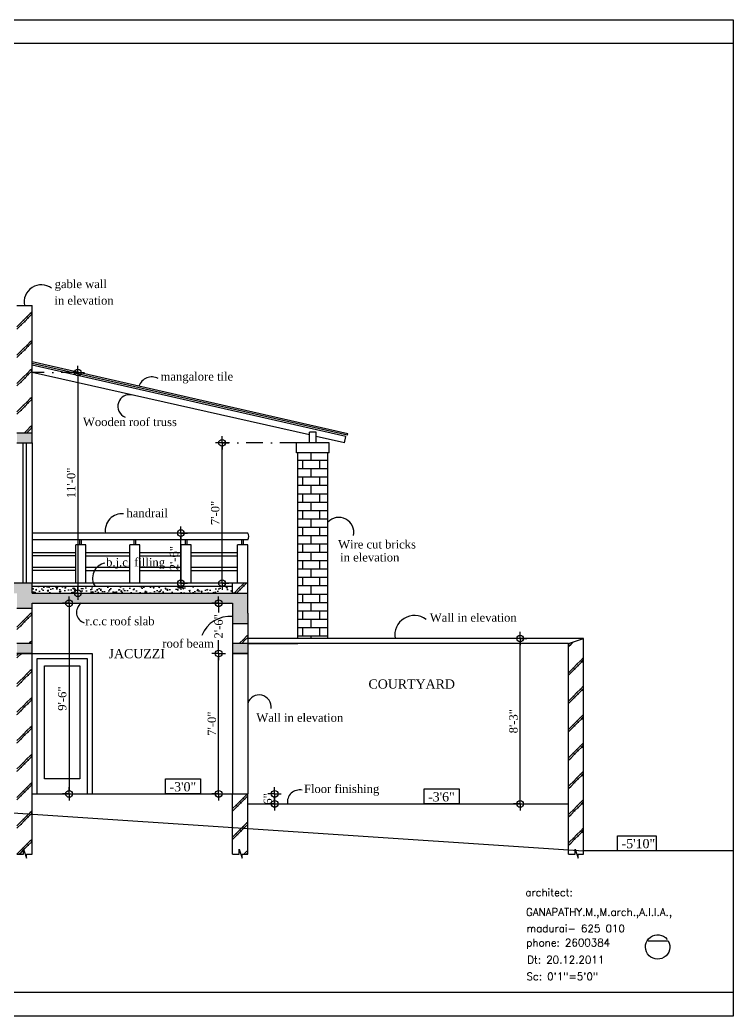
# Model space of a CAD drawing. Extents: x 7848 to 13228, y -2245 to 213.
# Drawn here: x 8566 to 8992, y -382 to 213 of the extents above; entities that cross this region are included whole.
import ezdxf
from ezdxf.enums import TextEntityAlignment as Align

# ---------------------------------------------------------------- set-up
doc = ezdxf.new("R2010")
doc.units = 0
doc.header["$LTSCALE"] = 20
doc.header["$MEASUREMENT"] = 0
doc.header["$PDMODE"] = 34
doc.header["$PDSIZE"] = 5
doc.linetypes.add('DASHDOT', pattern=[1, 0.5, -0.25, 0, -0.25])
doc.layers.get('0').update_dxf_attribs({"linetype": 'CONTINUOUS'})
doc.layers.get('Defpoints').update_dxf_attribs({"linetype": 'CONTINUOUS'})
for name, color, linetype in [('border', 230, 'CONTINUOUS'), ('DETTEXT', 7, 'CONTINUOUS'), ('DIMLINE', 254, 'CONTINUOUS'), ('DOOR', 1, 'CONTINUOUS'), ('handrail', 1, 'CONTINUOUS'), ('HATCH', 252, 'CONTINUOUS'), ('text', 2, 'CONTINUOUS'), ('TILE', 22, 'CONTINUOUS'), ('wall', 13, 'CONTINUOUS'), ('WOOD', 7, 'CONTINUOUS')]:
    doc.layers.add(name, color=color, linetype=linetype)
doc.layers.add('correct', color=230, linetype='CONTINUOUS', plot=False)
doc.styles.add('A', font='romans.shx')
doc.styles.add('style3', font='times_1.ttf')
doc.styles.add('style5', font='times_1.ttf')
doc.dimstyles.new('arch61', dxfattribs={"dimscale": 0, "dimtxt": 5, "dimasz": 2, "dimexe": 0.18, "dimexo": 0.0625, "dimgap": 1.5, "dimtad": 1, "dimzin": 3, "dimdsep": 46, "dimlunit": 4, "dimtxsty": 'style3', "dimblk": 'BLK', "dimcen": 0, "dimse1": 1, "dimse2": 1, "dimclrd": 256, "dimclrt": 3, "dimazin": 0, "dimtfac": 1, "dimtix": 1, "dimtmove": 2, "dimatfit": 3, "dimldrblk": 'NONE', "dimfxl": 0.18, "dimtolj": 1, "dimtzin": 0, "dimlwd": -1, "dimarcsym": 0})
pattern_1 = [(45, (-691.092, 4933.936), (-8.485281, 8.485281), [3, 0]), (45, (-691.799, 4934.643), (-8.485281, 8.485281), [3, 0])]
pattern_2 = [(45, (-3892.123, 1793.736), (-8.485281, 8.485281), [3, 0]), (45, (-3892.83, 1794.443), (-8.485281, 8.485281), [3, 0])]

# ---------------------------------------------------------------- blocks, each defined once
blk = doc.blocks.new('BLK')
for q in [(-2, 0), (0, 2), (0, -2), (2, 0)]:
    blk.add_line((0, 0), q)
blk.add_circle((0, 0), 1)
blk = doc.blocks.new('*D405')
at = {"layer": 'Defpoints', "color": 0}
for p in [(8572.93, 2.45), (8572.93, -129.54), (8600.36, -129.54)]:
    blk.add_point(p, dxfattribs=at)
at = {"layer": 'DIMLINE'}
blk.add_line((8600.36, 0.45), (8600.36, -127.54), dxfattribs=at)
at = {"layer": 'DIMLINE', "xscale": 2, "yscale": 2, "zscale": 2}
for p, rotation in [((8600.36, 2.45), 90), ((8600.36, -129.54), 270)]:
    blk.add_blockref('BLK', p, dxfattribs=dict(at, rotation=rotation))
at = {"layer": 'DIMLINE', "color": 3, "insert": (8596.32, -63.54), "char_height": 5, "attachment_point": 5, "rotation": 90, "style": 'style3'}
blk.add_mtext('\\A1;11\'-0"', dxfattribs=at)
blk = doc.blocks.new('_None')
blk = doc.blocks.new('*D406')
at = {"layer": 'Defpoints', "color": 0}
for p in [(8686.6, -39.55), (8731.18, -39.55), (8701.93, -123.54)]:
    blk.add_point(p, dxfattribs=at)
at = {"layer": 'DIMLINE'}
blk.add_line((8686.6, -121.54), (8686.6, -41.55), dxfattribs=at)
at = {"layer": 'DIMLINE', "xscale": 2, "yscale": 2, "zscale": 2}
for p, rotation in [((8686.6, -39.55), 90), ((8686.6, -123.54), 270)]:
    blk.add_blockref('BLK', p, dxfattribs=dict(at, rotation=rotation))
at = {"layer": 'DIMLINE', "color": 3, "insert": (8682.54, -81.54), "char_height": 5, "attachment_point": 5, "rotation": 90, "style": 'style3'}
blk.add_mtext('\\A1;7\'-0"', dxfattribs=at)
blk = doc.blocks.new('*D424')
at = {"layer": 'Defpoints', "color": 0}
for p in [(8862.69, -156.58), (8864.98, -156.58), (8862.69, -255.54)]:
    blk.add_point(p, dxfattribs=at)
at = {"layer": 'DIMLINE'}
blk.add_line((8864.98, -253.54), (8864.98, -158.58), dxfattribs=at)
at = {"layer": 'DIMLINE', "xscale": 2, "yscale": 2, "zscale": 2}
for p, rotation in [((8864.98, -156.58), 90), ((8864.98, -255.54), 270)]:
    blk.add_blockref('BLK', p, dxfattribs=dict(at, rotation=rotation))
at = {"layer": 'DIMLINE', "color": 3, "insert": (8860.94, -206.06), "char_height": 5, "attachment_point": 5, "rotation": 90, "style": 'style3'}
blk.add_mtext('\\A1;8\'-3"', dxfattribs=at)
blk = doc.blocks.new('*D425')
at = {"layer": 'Defpoints', "color": 0}
for p in [(8684.57, -165.54), (8692.93, -165.54), (8692.93, -249.54)]:
    blk.add_point(p, dxfattribs=at)
at = {"layer": 'DIMLINE'}
blk.add_line((8684.57, -247.54), (8684.57, -167.54), dxfattribs=at)
at = {"layer": 'DIMLINE', "xscale": 2, "yscale": 2, "zscale": 2}
for p, rotation in [((8684.57, -165.54), 90), ((8684.57, -249.54), 270)]:
    blk.add_blockref('BLK', p, dxfattribs=dict(at, rotation=rotation))
at = {"layer": 'DIMLINE', "color": 3, "insert": (8680.52, -207.54), "char_height": 5, "attachment_point": 5, "rotation": 90, "style": 'style3'}
blk.add_mtext('\\A1;7\'-0"', dxfattribs=at)
blk = doc.blocks.new('*D426')
at = {"layer": 'Defpoints', "color": 0}
for p in [(8692.93, -135.54), (8684.57, -165.54), (8692.93, -165.54)]:
    blk.add_point(p, dxfattribs=at)
at = {"layer": 'DIMLINE'}
for p, q in [((8684.57, -137.54), (8684.57, -141.07)), ((8684.57, -163.54), (8684.57, -157.6))]:
    blk.add_line(p, q, dxfattribs=at)
at = {"layer": 'DIMLINE', "xscale": 2, "yscale": 2, "zscale": 2}
for p, rotation in [((8684.57, -135.54), 90), ((8684.57, -165.54), 270)]:
    blk.add_blockref('BLK', p, dxfattribs=dict(at, rotation=rotation))
at = {"layer": 'DIMLINE', "color": 3, "insert": (8684.57, -149.34), "char_height": 5, "attachment_point": 5, "rotation": 90, "style": 'style3'}
blk.add_mtext('\\A1;2\'-6"', dxfattribs=at)
blk = doc.blocks.new('*D427')
at = {"layer": 'Defpoints', "color": 0}
for p in [(8632.93, -135.54), (8595.06, -249.54), (8632.93, -249.54)]:
    blk.add_point(p, dxfattribs=at)
at = {"layer": 'DIMLINE'}
blk.add_line((8595.06, -137.54), (8595.06, -247.54), dxfattribs=at)
at = {"layer": 'DIMLINE', "xscale": 2, "yscale": 2, "zscale": 2}
for p, rotation in [((8595.06, -135.54), 90), ((8595.06, -249.54), 270)]:
    blk.add_blockref('BLK', p, dxfattribs=dict(at, rotation=rotation))
at = {"layer": 'DIMLINE', "color": 3, "insert": (8591.01, -192.54), "char_height": 5, "attachment_point": 5, "rotation": 90, "style": 'style3'}
blk.add_mtext('\\A1;9\'-6"', dxfattribs=at)
blk = doc.blocks.new('*D432')
at = {"layer": 'Defpoints', "color": 0}
for p in [(8661.95, -93.54), (8698.18, -93.54), (8698.18, -123.54)]:
    blk.add_point(p, dxfattribs=at)
at = {"layer": 'DIMLINE'}
blk.add_line((8661.95, -121.54), (8661.95, -95.54), dxfattribs=at)
at = {"layer": 'DIMLINE', "xscale": 2, "yscale": 2, "zscale": 2}
for p, rotation in [((8661.95, -93.54), 90), ((8661.95, -123.54), 270)]:
    blk.add_blockref('BLK', p, dxfattribs=dict(at, rotation=rotation))
at = {"layer": 'DIMLINE', "color": 3, "insert": (8657.9, -108.54), "char_height": 5, "attachment_point": 5, "rotation": 90, "style": 'style3'}
blk.add_mtext('\\A1;2\'-6"', dxfattribs=at)
blk = doc.blocks.new('*D441')
at = {"layer": 'Defpoints', "color": 0}
for p in [(8701.93, -249.54), (8701.93, -255.54), (8718.06, -255.54)]:
    blk.add_point(p, dxfattribs=at)
at = {"layer": 'DIMLINE'}
for p, q in [((8718.06, -247.54), (8718.06, -245.54)), ((8718.06, -249.54), (8718.06, -255.54)), ((8718.06, -257.54), (8718.06, -259.54))]:
    blk.add_line(p, q, dxfattribs=at)
at = {"layer": 'DIMLINE', "xscale": 2, "yscale": 2, "zscale": 2}
for p, rotation in [((8718.06, -249.54), 270), ((8718.06, -255.54), 90)]:
    blk.add_blockref('BLK', p, dxfattribs=dict(at, rotation=rotation))
at = {"layer": 'DIMLINE', "color": 3, "insert": (8714.02, -252.54), "char_height": 5, "attachment_point": 5, "rotation": 90, "style": 'style3'}
blk.add_mtext('\\A1;6"', dxfattribs=at)

msp = doc.modelspace()

# ---------------------------------------------------------------- hatches: boundary and pattern name
at = {"layer": 'HATCH'}
h = msp.add_hatch(dxfattribs=at)
h.set_pattern_fill('BRICK HATCH', color=8, angle=45, style=0)
h.set_pattern_definition(pattern_2)
h.paths.add_polyline_path([(8563.926, -33.538), (8572.926, -33.538), (8572.926, 42.462), (8563.926, 42.462)])
for points in [[(8563.926, -33.538), (8563.926, -39.538), (8572.926, -39.538), (8572.926, -33.538)], [(8572.926, -123.538), (7941.426, -123.538), (7941.426, -129.538), (8284.926, -129.538), (8284.926, -138.538), (8293.926, -138.538), (8293.926, -129.538), (8377.926, -129.538), (8377.926, -138.538), (8386.926, -138.538), (8386.926, -129.538), (8470.926, -129.538), (8470.926, -138.538), (8479.926, -138.538), (8479.926, -129.538), (8563.926, -129.538), (8563.926, -138.538), (8572.926, -138.538), (8572.926, -135.538), (8692.926, -135.538), (8692.926, -147.538), (8701.926, -147.538), (8701.926, -129.538), (8572.926, -129.538)], [(8563.926, -159.538), (8563.926, -165.538), (8572.926, -165.538), (8572.926, -159.538)], [(8692.926, -159.538), (8692.926, -165.538), (8701.926, -165.538), (8701.926, -159.538)]]:
    msp.add_hatch(color=8, dxfattribs=at).paths.add_polyline_path(points)
h = msp.add_hatch(dxfattribs=at)
h.set_pattern_fill('BRICK HATCH', color=8, angle=45, style=0)
h.set_pattern_definition([(45, (0, 0), (-8.485281, 8.485281), [3, 0]), (45, (-0.707, 0.707), (-8.485281, 8.485281), [3, 0])])
h.paths.add_polyline_path([(8701.926, -129.538), (8701.926, -123.538), (8692.926, -123.538), (8692.926, -129.538)])
h = msp.add_hatch(dxfattribs=at)
h.set_pattern_fill('AR-CONC', color=8, style=0)
h.set_pattern_definition([(50, (-1257.5415, 0), (7.172602, -0.6275213), [0.75, -8.25]), (355, (-1257.5415, 0), (-1.3875133, 7.5219213), [0.6, -6.6]), (100.4514, (-1256.944, -0.052), (5.785094, 6.8943954), [0.637402, -7.011421]), (46.1842, (-1257.5415, 2), (10.6724105, -1.65519), [1.125, -12.375]), (96.6356, (-1256.652, 1.862), (9.346627, 9.741179), [0.956103, -10.51713]), (351.1842, (-1257.541, 2), (9.34662, 9.741186), [0.9, -9.9]), (21, (-1256.5415, 1.5), (5.9690705, -4.026189), [0.75, -8.25]), (326, (-1256.5415, 1.5), (2.4331533, 7.2515005), [0.6, -6.6]), (71.4514, (-1256.044, 1.1645), (8.4022263, 3.225305), [0.637402, -7.011421]), (37.5, (-1257.5415, 0), (0.12159855, 3.32893854), [0, -6.52, 0, -6.7, 0, -6.625]), (7.5, (-1257.5415, 0), (2.6306954, 3.9441171), [0, -3.82, 0, -6.37, 0, -2.525]), (327.5, (-1259.7715, 0), (5.33822436, -0.2255487), [0, -2.5, 0, -7.8, 0, -10.35]), (317.5, (-1260.7715, 0), (5.8318617, 1.0010498), [0, -3.25, 0, -5.18, 0, -7.35])])
h.paths.add_polyline_path([(8572.926, -125.538), (8572.926, -129.538), (8692.926, -129.538), (8692.926, -125.538)])
h = msp.add_hatch(dxfattribs=at)
h.set_pattern_fill('BRICK HATCH', color=8, angle=45, style=0)
h.set_pattern_definition(pattern_1)
h.paths.add_polyline_path([(8563.926, -159.538), (8572.926, -159.538), (8572.926, -138.538), (8563.926, -138.538)])
h = msp.add_hatch(dxfattribs=at)
h.set_pattern_fill('BRICK HATCH', color=8, angle=45, style=0)
h.set_pattern_definition(pattern_2)
h.paths.add_polyline_path([(8701.926, -147.538), (8692.926, -147.538), (8692.926, -159.538), (8701.926, -159.538)])
h = msp.add_hatch(dxfattribs=at)
h.set_pattern_fill('BRICK HATCH', color=8, angle=45, style=0)
h.set_pattern_definition([(45, (-4000.123, 1793.736), (-8.485281, 8.485281), [3, 0]), (45, (-4000.83, 1794.443), (-8.485281, 8.485281), [3, 0])])
h.paths.add_polyline_path([(8902.926, -156.584), (8893.926, -159.538), (8893.926, -285.558), (8897.816, -285.558), (8897.816, -282.571), (8899.579, -288.042), (8899.579, -285.538), (8902.926, -285.538)])
h = msp.add_hatch(dxfattribs=at)
h.set_pattern_fill('BRICK HATCH', color=8, angle=45, style=0)
h.set_pattern_definition(pattern_1)
h.paths.add_polyline_path([(8572.926, -165.538), (8563.926, -165.538), (8563.926, -285.558), (8567.816, -285.558), (8567.816, -282.571), (8569.579, -288.042), (8569.579, -285.538), (8572.926, -285.538)])
h = msp.add_hatch(dxfattribs=at)
h.set_pattern_fill('BRICK HATCH', color=8, angle=45, style=0)
h.set_pattern_definition(pattern_1)
h.paths.add_polyline_path([(8701.926, -249.538), (8692.926, -249.538), (8692.926, -285.558), (8696.816, -285.558), (8696.816, -282.571), (8698.579, -288.042), (8698.579, -285.538), (8701.926, -285.538)])
at = {"layer": 'TILE'}
h = msp.add_hatch(dxfattribs=at)
h.set_pattern_fill('BRICK', color=256, scale=20, style=0)
h.paths.add_polyline_path([(8731.926, -156.584), (8749.926, -156.584), (8749.926, -45.551), (8731.926, -45.551)])

# ---------------------------------------------------------------- linework, layer by layer
for p, q in [((8738.926, -39.551), (8738.926, -33.205)), ((8742.926, -33.205), (8738.926, -33.205)), ((8742.926, -39.551), (8742.926, -33.205)), ((8902.926, -156.584), (8701.926, -156.584)), ((8692.926, -165.538), (8692.926, -249.538)), ((8701.926, -165.538), (8701.926, -249.538))]:
    msp.add_line(p, q)
at = {"color": 8}
for p, q in [((8701.926, -159.538), (8731.926, -159.538)), ((8893.926, -159.538), (8701.926, -159.538))]:
    msp.add_line(p, q, dxfattribs=at)
for points in [[(8563.917, -285.558), (8567.816, -285.558), (8567.816, -282.571), (8569.579, -288.042), (8569.579, -285.538), (8572.926, -285.538)], [(8692.917, -285.558), (8696.816, -285.558), (8696.816, -282.571), (8698.579, -288.042), (8698.579, -285.538), (8701.926, -285.538)], [(8893.917, -285.558), (8897.816, -285.558), (8897.816, -282.571), (8899.579, -288.042), (8899.579, -285.538), (8902.926, -285.538)]]:
    msp.add_lwpolyline(points)
at = {"layer": 'border'}
for p, q in [((8992.314, 199.129), (7848.317, 199.129)), ((8992.314, -368.202), (7848.317, -368.202))]:
    msp.add_line(p, q, dxfattribs=at)
at = {"layer": 'correct', "color": 3}
msp.add_lwpolyline([(7848.317, 213.315), (8992.314, 213.315), (8992.314, -382.387), (7848.317, -382.387)], close=True, dxfattribs=at)
at = {"layer": 'DETTEXT'}
for centre, radius, start, end in [((8578.451, 44.633), 10.257, 52.922517, 192.222358), ((8644.499, -8.199), 8.025, 61.621902, 161.439825), ((8631.201, -17.75), 6.94, 74.687742, 249.106849), ((8626.619, -91.875), 9.864, 83.602284, 189.703748), ((8756.506, -93.121), 8.941, 347.520697, 137.387875), ((8618.229, -120.518), 9.137, 100.552598, 213.324997), ((8606.153, -140.915), 6.627, 125.773853, 252.193135), ((8801.625, -154.488), 11.652, 52.783205, 190.359874), ((8691.155, -161.264), 17.85, 84.305507, 158.511242), ((8708.8, -197.529), 7.193, 351.936466, 162.869555), ((8732.956, -254.433), 7.283, 77.206713, 188.730981)]:
    msp.add_arc(centre, radius, start, end, dxfattribs=at)
at = {"layer": 'DIMLINE', "color": 8, "linetype": 'DASHDOT'}
for p, q in [((8600.359, 2.449), (8572.926, 2.449)), ((8731.176, -39.551), (8686.595, -39.551))]:
    msp.add_line(p, q, dxfattribs=at)
at = {"layer": 'DIMLINE'}
msp.add_line((7939.926, -219.538), (8902.926, -283.538), dxfattribs=at)
at = {"layer": 'DOOR'}
for p, q in [((8567.426, -39.538), (8567.426, -123.538)), ((8569.426, -39.538), (8569.426, -123.538)), ((8572.926, -39.538), (8572.926, -123.538))]:
    msp.add_line(p, q, dxfattribs=at)
for points in [[(8572.926, -249.538), (8572.926, -165.538), (8608.926, -165.538), (8608.926, -249.538)], [(8575.926, -249.538), (8575.926, -168.538), (8605.926, -168.538), (8605.926, -249.538)], [(8580.426, -240.538), (8580.426, -173.038), (8601.426, -173.038), (8601.426, -240.538), (8580.426, -240.538)]]:
    msp.add_lwpolyline(points, dxfattribs=at)
msp.add_arc((8699.47, -95.538), 3.206, 321.398942, 38.601058, dxfattribs=at)
at = {"layer": 'handrail', "lineweight": -2}
for p, q in [((8701.975, -93.538), (8572.926, -93.538)), ((8701.975, -97.538), (8572.926, -97.538)), ((8601.584, -100.538), (8601.584, -97.538)), ((8602.584, -100.538), (8602.584, -97.538)), ((8633.926, -100.538), (8633.926, -97.538)), ((8634.926, -100.538), (8634.926, -97.538)), ((8664.676, -100.538), (8664.676, -97.538)), ((8665.676, -100.538), (8665.676, -97.538)), ((8698.426, -100.538), (8698.426, -97.538)), ((8699.426, -100.538), (8699.426, -97.538)), ((8572.926, -105.205), (8599.084, -105.205)), ((8599.084, -107.205), (8572.926, -107.205)), ((8605.084, -105.205), (8631.426, -105.205)), ((8605.084, -107.205), (8631.426, -107.205)), ((8637.426, -105.205), (8662.176, -105.205)), ((8637.426, -107.205), (8662.176, -107.205)), ((8668.176, -105.205), (8695.926, -105.205)), ((8668.176, -107.205), (8695.926, -107.205)), ((8572.926, -113.872), (8599.084, -113.872)), ((8599.084, -115.872), (8572.926, -115.872)), ((8605.084, -113.872), (8631.426, -113.872)), ((8605.084, -115.872), (8631.426, -115.872)), ((8637.426, -113.872), (8662.176, -113.872)), ((8637.426, -115.872), (8662.176, -115.872)), ((8668.176, -113.872), (8695.926, -113.872)), ((8668.176, -115.872), (8695.926, -115.872))]:
    msp.add_line(p, q, dxfattribs=at)
at = {"layer": 'handrail', "color": 7, "lineweight": -2}
for p, q in [((8605.084, -100.538), (8599.084, -100.538)), ((8599.084, -123.538), (8599.084, -100.538)), ((8605.084, -123.538), (8605.084, -100.538)), ((8637.426, -100.538), (8631.426, -100.538)), ((8631.426, -123.538), (8631.426, -100.538)), ((8637.426, -123.538), (8637.426, -100.538)), ((8668.176, -100.538), (8662.176, -100.538)), ((8662.176, -123.538), (8662.176, -100.538)), ((8668.176, -123.538), (8668.176, -100.538)), ((8701.926, -100.538), (8695.926, -100.538)), ((8695.926, -123.538), (8695.926, -100.538)), ((8701.926, -123.538), (8701.926, -100.538)), ((8692.926, -123.538), (8572.926, -123.538)), ((8692.926, -125.538), (8572.926, -125.538))]:
    msp.add_line(p, q, dxfattribs=at)
at = {"layer": 'text'}
for points in [[(8652.754, -240.513), (8673.694, -240.513), (8673.694, -249.538), (8652.754, -249.538)], [(8807.435, -246.513), (8828.375, -246.513), (8828.375, -255.538), (8807.435, -255.538)], [(8923.17, -274.513), (8946.24, -274.513), (8946.24, -283.538), (8923.17, -283.538)]]:
    msp.add_lwpolyline(points, close=True, dxfattribs=at)
msp.add_lwpolyline([(8941.571, -337.429), (8953.495, -337.429, -26.3843038), (8952.873, -336.519)], format="xyb", dxfattribs=at)
at = {"layer": 'TILE'}
for p, q in [((8761.926, -34.134), (8572.926, 8.93)), ((8761.741, -35.097), (8572.926, 7.882)), ((8761.741, -35.097), (8761.926, -34.134))]:
    msp.add_line(p, q, dxfattribs=at)
at = {"layer": 'wall'}
for p, q in [((8563.926, 42.462), (8572.926, 42.462)), ((8572.926, -39.538), (8572.926, 42.462)), ((8563.926, -33.538), (8572.926, -33.538)), ((8563.926, -39.538), (8572.926, -39.538)), ((8731.176, -45.551), (8731.176, -39.551)), ((8750.676, -39.551), (8731.176, -39.551)), ((8750.676, -45.551), (8750.676, -39.551)), ((8750.676, -45.551), (8731.176, -45.551)), ((8731.926, -156.584), (8731.926, -45.551)), ((8749.926, -156.584), (8749.926, -45.551)), ((8572.926, -123.538), (7941.426, -123.538)), ((8572.926, -129.538), (8572.926, -123.538)), ((8701.926, -123.538), (8692.926, -123.538)), ((8692.926, -129.538), (8692.926, -123.538)), ((8701.926, -129.538), (8701.926, -123.538)), ((8572.926, -129.538), (8701.926, -129.538)), ((8701.926, -141.538), (8701.926, -129.538)), ((8572.926, -285.538), (8572.926, -135.538)), ((8572.926, -135.538), (8692.926, -135.538)), ((8692.926, -135.538), (8692.926, -165.538)), ((8563.926, -138.538), (8572.926, -138.538)), ((8701.926, -141.538), (8701.926, -165.538)), ((8692.926, -147.538), (8701.926, -147.538)), ((8572.926, -159.538), (8563.926, -159.538)), ((8701.926, -159.538), (8692.926, -159.538)), ((8893.926, -159.538), (8902.926, -156.584)), ((8893.926, -285.538), (8893.926, -159.538)), ((8902.926, -285.538), (8902.926, -156.584)), ((8572.926, -165.538), (8563.926, -165.538)), ((8563.926, -165.538), (8572.926, -165.538)), ((8692.926, -165.538), (8701.926, -165.538)), ((8701.926, -165.538), (8692.926, -165.538)), ((8572.926, -249.538), (8692.926, -249.538)), ((8692.926, -285.538), (8692.926, -249.538)), ((8692.926, -249.538), (8701.926, -249.538)), ((8701.926, -285.538), (8701.926, -249.538)), ((8701.926, -255.538), (8893.926, -255.538)), ((8992.314, -283.538), (8902.926, -283.538))]:
    msp.add_line(p, q, dxfattribs=at)
at = {"layer": 'WOOD'}
for p, q in [((8760.606, -35.703), (8572.926, 6.801)), ((8738.926, -34.847), (8572.926, 2.449)), ((8759.866, -39.551), (8760.606, -35.703)), ((8759.866, -39.551), (8742.926, -35.745))]:
    msp.add_line(p, q, dxfattribs=at)

# ---------------------------------------------------------------- texts
at = {"layer": 'DETTEXT', "style": 'style5'}
for s, p in [('gable wall', (8602.077, 54.746)), (' in elevation', (8603.104, 45.66)), ('b.j.c. filling', (8634.88, -111.614)), ('roof beam', (8666.275, -159.404))]:
    msp.add_text(s, height=5, dxfattribs=at).set_placement(p, align=Align.MIDDLE)
for s, p in [('mangalore tile', (8649.823, -2.4)), ('Wooden roof truss', (8603.382, -29.565)), ('handrail', (8629.424, -84.062)), ('in elevation', (8757.262, -110.54)), ('Wall in elevation', (8810.87, -146.55)), ('r.c.c roof slab', (8604.729, -148.692)), ('Wall in elevation', (8707.093, -206.419)), ('Floor finishing', (8735.571, -248.98))]:
    msp.add_text(s, height=5, dxfattribs=at).set_placement(p)
msp.add_text('Wire cut bricks', height=5, dxfattribs=at).set_placement((8779.308, -102.773), align=Align.CENTER)
at = {"layer": 'text'}
for s, height, style, p in [('JACUZZI', 5.5, 'style5', (8618.725, -168.4)), ('COURTYARD', 5.5, 'style5', (8774.21, -186.558)), ('-3\'0"', 5.5, 'style5', (8655.168, -248.011)), ('-3\'6"', 5.5, 'style5', (8809.849, -254.011)), ('-5\'10"', 5.5, 'style5', (8925.585, -282.011)), ('architect:', 4.5, 'A', (8868.067, -310.703)), ('GANAPATHY.M.,M.arch.,A.I.I.A.,', 4.5, 'A', (8868.452, -322.416)), ('madurai- 625 010', 4.5, 'A', (8868.749, -332.247)), ('phone: 2600384', 4.5, 'A', (8868.621, -340.711))]:
    msp.add_text(s, height=height, dxfattribs=dict(at, style=style)).set_placement(p)
at = {"layer": 'text', "color": 0, "style": 'A'}
for s, p in [('Dt: 20.12.2011', (8869.149, -350.925)), ('Sc: 0\'1"=5\'0"', (8868.733, -360.923))]:
    msp.add_text(s, height=4.5, dxfattribs=at).set_placement(p)

# ---------------------------------------------------------------- dimensions: what is measured, and where the dimension line sits
at = {"layer": 'DIMLINE'}
for base, p1, p2, picture, middle in [((8600.359, -129.538), (8572.926, 2.449), (8572.926, -129.538), '*D405', (8596.316, -63.545)), ((8686.595, -39.551), (8701.926, -123.538), (8731.176, -39.551), '*D406', (8682.545, -81.545)), ((8661.947, -93.538), (8698.178, -123.538), (8698.178, -93.538), '*D432', (8657.904, -108.538)), ((8595.057, -249.538), (8632.926, -135.538), (8632.926, -249.538), '*D427', (8591.007, -192.538)), ((8864.982, -156.584), (8862.692, -255.538), (8862.692, -156.584), '*D424', (8860.938, -206.061)), ((8684.572, -165.538), (8692.926, -249.538), (8692.926, -165.538), '*D425', (8680.522, -207.538)), ((8718.061, -255.538), (8701.926, -249.538), (8701.926, -255.538), '*D441', (8714.018, -252.538))]:
    dim = msp.add_linear_dim(base=base, p1=p1, p2=p2, angle=90, dimstyle='arch61', override={"dimscale": 1}, dxfattribs=at)
    dim.commit()
    dim.dimension.update_dxf_attribs({"geometry": picture, "text_midpoint": middle})
dim = msp.add_linear_dim(base=(8684.572, -165.538), p1=(8692.926, -135.538), p2=(8692.926, -165.538), angle=90, dimstyle='arch61', override={"dimscale": 1}, dxfattribs=at)
dim.commit()
dim.dimension.update_dxf_attribs({"geometry": '*D426', "text_midpoint": (8684.572, -149.336), "dimtype": 160})

doc.saveas('drawing.dxf')
